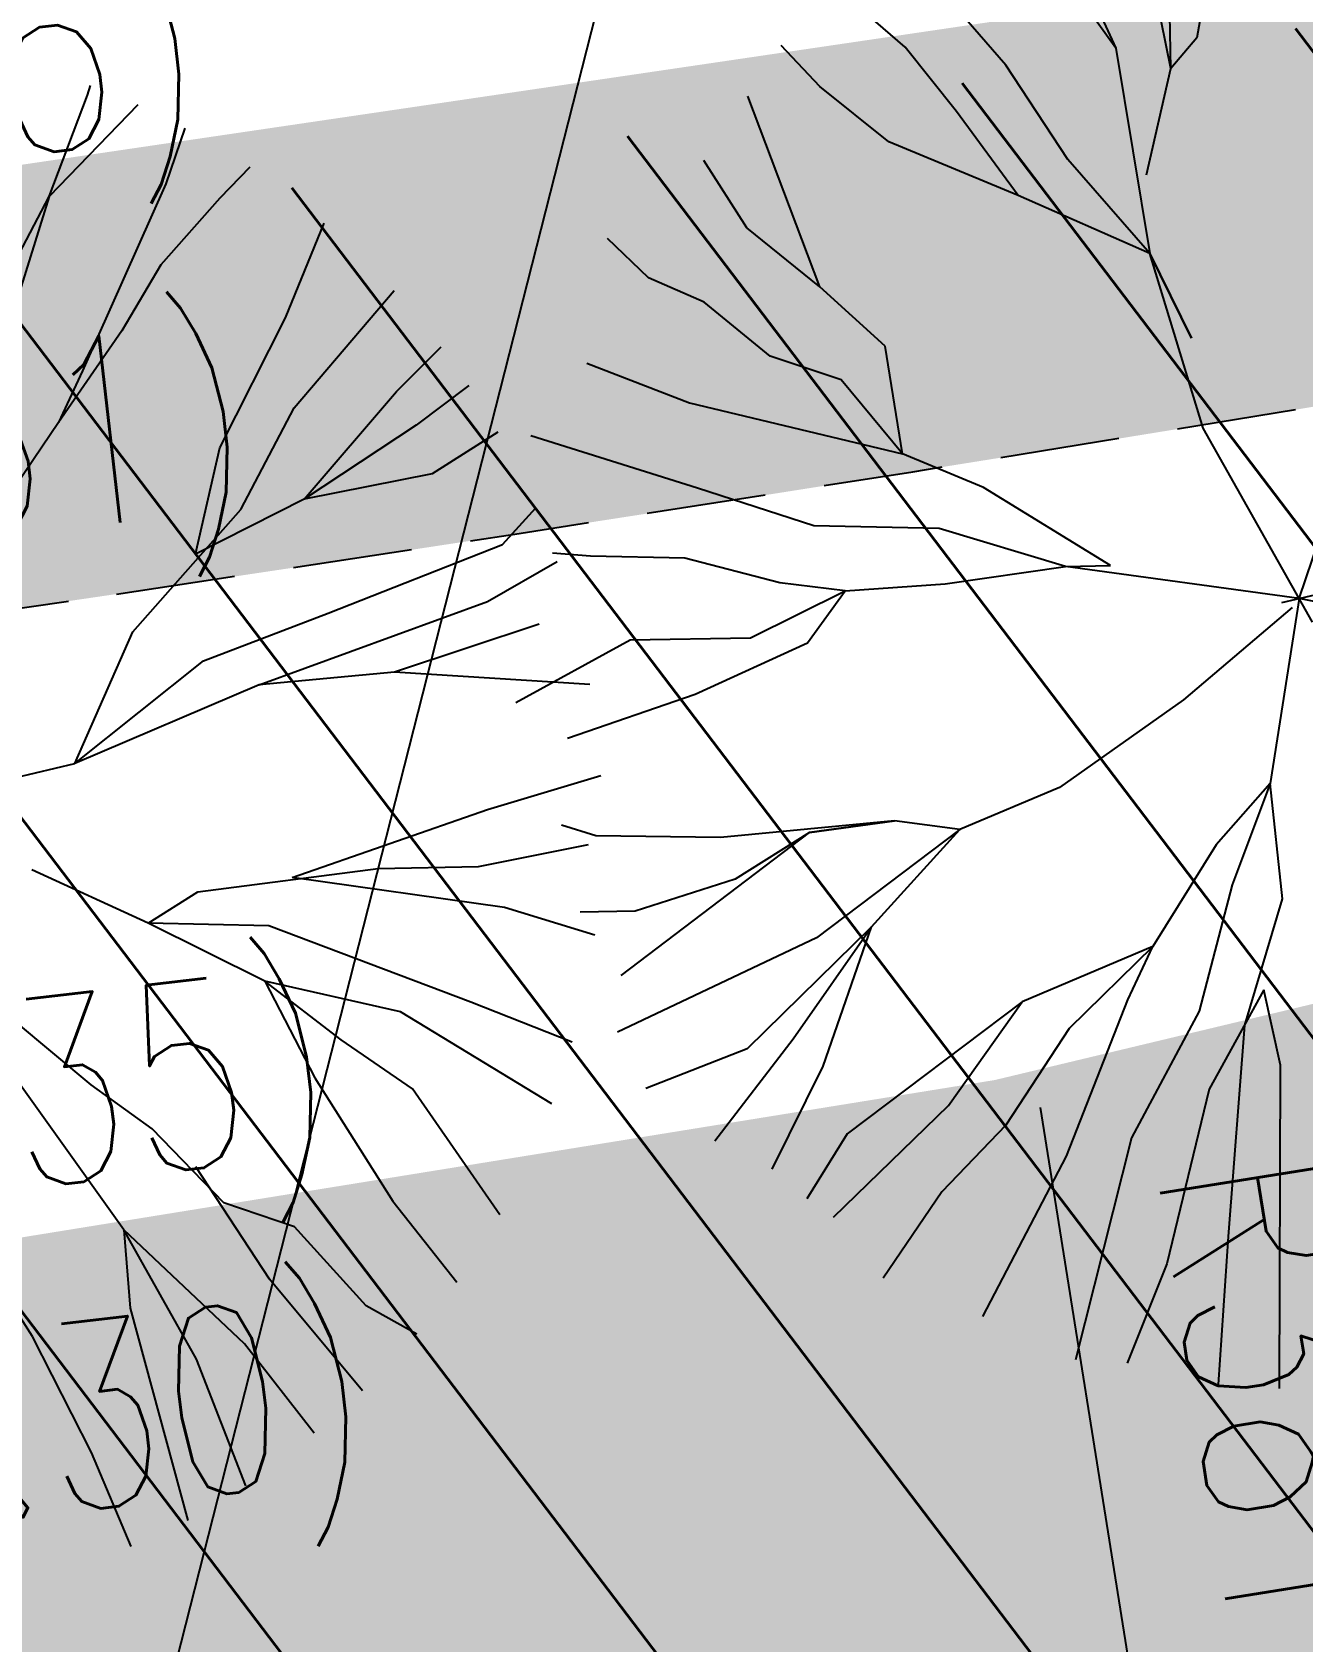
# Model space of a CAD drawing. Extents: x 352140 to 354978, y 6304672 to 6307963.
# Drawn here: x 352461.11 to 352467.87, y 6305989.37 to 6305997.93 of the extents above; entities that cross this region are included whole.
import ezdxf
from ezdxf import colors
from ezdxf.entities.mleader import LeaderData, LeaderLine
from ezdxf.math import Vec2, Vec3

# ---------------------------------------------------------------- set-up
doc = ezdxf.new("R2010")
doc.units = 0
for name, pattern in [('CENTER', [50.800000000000004, 31.75, -6.35, 6.35, -6.35]), ('CONTINUOS', [0]), ('DASHDOT', [1, 0.5, -0.25, 0, -0.25]), ('DASHED', [19.049999999999997, 12.7, -6.35])]:
    doc.linetypes.add(name, pattern=pattern)
doc.layers.get('0').update_dxf_attribs({"linetype": 'CONTINUOUS'})
for name, color, linetype in [('00-S2_ALL AREA APORTANTES', 150, 'CONTINUOUS'), ('02_Geo ext_Acotamiento', 7, 'CONTINUOUS'), ('02_Geo ext_Eje', 4, 'CONTINUOUS'), ('02_Geo ext_Geometria', 2, 'CONTINUOUS'), ('03_Pav ext_HCV', 34, 'CONTINUOUS'), ('03_Pav ext_Vereda HC', 42, 'CONTINUOUS'), ('03_Pav proy_Solera Tipo A', 1, 'CONTINUOUS'), ('03_S2_Pav ext_Borde vereda', 7, 'CONTINUOUS'), ('03_S3_Pav ext_Cota', 2, 'CONTINUOUS'), ('05_All ext_Txt', 4, 'CONTINUOUS'), ('Paisajismo', 253, 'CONTINUOUS')]:
    doc.layers.add(name, color=color, linetype=linetype)
doc.layers.add('0_ASD_LINEA OFICIAL', color=253, linetype='DASHDOT', lineweight=20)
doc.styles.add('JPG_2MM', font='simplex.shx', dxfattribs={"height": 1})
doc.styles.add('ROMANS', font='romans.shx', dxfattribs={"width": 0.75})
doc.dimstyles.new('Principal', dxfattribs={"dimscale": 0, "dimtxt": 2, "dimasz": 2, "dimexe": 1, "dimexo": 1, "dimtad": 1, "dimrnd": 0.05, "dimzin": 1, "dimtxsty": 'ROMANS', "dimcen": 2.5, "dimclrt": 2, "dimaunit": 2, "dimadec": 0, "dimazin": 0, "dimtfac": 1, "dimtmove": 0, "dimatfit": 3, "dimfxl": 1, "dimfxlon": 1, "dimarcsym": 0})
pattern_1 = [(127.2451660467093, (0, 0), (-1.263734244477452, -0.9607975902004564), [])]
pattern_2 = [(0, (0, 0), (0.15875, 0.3175), [0, -0.3175])]

# ---------------------------------------------------------------- blocks, each defined once
blk = doc.blocks.new('_Dot')
at = {"color": 0, "linetype": 'ByBlock', "lineweight": -2}
blk.add_line((-0.5, 0), (-1, 0), dxfattribs=at)
at = {"color": 0, "linetype": 'ByBlock', "const_width": 0.5}
blk.add_lwpolyline([(-0.25, 0, 1), (0.25, 0, 1)], format="xyb", close=True, dxfattribs=at)
blk = doc.blocks.new('*D957')
at = {"layer": '02_Geo ext_Geometria', "color": 0, "lineweight": -2, "transparency": 16777216}
blk.add_line((352472.8226407361, 6305993.282292649), (352473.8795361486, 6305987.321697112), dxfattribs=at)
at = {"layer": '02_Geo ext_Geometria', "color": 0, "transparency": 16777216}
blk.add_solid([(352474.0436430071, 6305987.350795511), (352473.7154292902, 6305987.292598713), (352474.0541265411, 6305986.337055963)], dxfattribs=at)
at = {"layer": '02_Geo ext_Geometria', "color": 2, "transparency": 16777216, "insert": (352474.1575895271, 6305990.952797808), "char_height": 1, "attachment_point": 5, "rotation": 280.05482237410547, "style": 'ROMANS'}
blk.add_mtext('R381,70', dxfattribs=at)
blk = doc.blocks.new('*D958')
at = {"layer": '02_Geo ext_Geometria', "color": 0, "lineweight": -2, "transparency": 16777216}
blk.add_line((352505.3915908339, 6306000.461999956), (352506.9581867296, 6305994.614649753), dxfattribs=at)
at = {"layer": '02_Geo ext_Geometria', "color": 0, "transparency": 16777216}
blk.add_solid([(352507.1191757224, 6305994.657781204), (352506.7971977368, 6305994.571518303), (352507.2169754319, 6305993.648715797)], dxfattribs=at)
at = {"layer": '02_Geo ext_Geometria', "color": 2, "transparency": 16777216, "insert": (352506.9223094785, 6305998.256204197), "char_height": 1, "attachment_point": 5, "rotation": 284.9982001666987, "style": 'ROMANS'}
blk.add_mtext('R360,95', dxfattribs=at)
blk = doc.blocks.new('*D1357')
at = {"layer": '02_Geo ext_Acotamiento', "color": 0, "lineweight": -2, "transparency": 16777216}
blk.add_line((352466.4723667451, 6305992.212508801), (352467.426658394, 6305986.23462835), dxfattribs=at)
at = {"layer": '02_Geo ext_Acotamiento', "color": 0, "transparency": 16777216}
blk.add_solid([(352467.5912411397, 6305986.260901866), (352467.2620756484, 6305986.208354834), (352467.584299492, 6305985.247131877)], dxfattribs=at)
at = {"layer": '02_Geo ext_Acotamiento', "color": 2, "transparency": 16777216, "insert": (352467.7670801856, 6305989.86041365), "char_height": 1, "attachment_point": 5, "rotation": 279.07000353794166, "style": 'ROMANS'}
blk.add_mtext('R381,70', dxfattribs=at)
blk = doc.blocks.new('*D1358')
at = {"layer": '02_Geo ext_Acotamiento', "color": 0, "lineweight": -2, "transparency": 16777216}
blk.add_line((352489.9611560942, 6305989.048844459), (352491.1275495391, 6305983.108705287), dxfattribs=at)
at = {"layer": '02_Geo ext_Acotamiento', "color": 0, "transparency": 16777216}
blk.add_solid([(352491.2910931937, 6305983.140818381), (352490.9640058842, 6305983.076592193), (352491.3202281024, 6305982.127443358)], dxfattribs=at)
at = {"layer": '02_Geo ext_Acotamiento', "color": 2, "transparency": 16777216, "insert": (352491.3387423675, 6305986.744307509), "char_height": 1, "attachment_point": 5, "rotation": 281.1091435164316, "style": 'ROMANS'}
blk.add_mtext('R144,40', dxfattribs=at)
blk = doc.blocks.new('*D1359')
at = {"layer": '02_Geo ext_Acotamiento', "color": 0, "lineweight": -2, "transparency": 16777216}
blk.add_line((352523.020066214, 6305997.833504553), (352524.8309244108, 6305992.057128556), dxfattribs=at)
at = {"layer": '02_Geo ext_Acotamiento', "color": 0, "transparency": 16777216}
blk.add_solid([(352524.9899593447, 6305992.106985026), (352524.6718894769, 6305992.007272087), (352525.1300632278, 6305991.102918953)], dxfattribs=at)
at = {"layer": '02_Geo ext_Acotamiento', "color": 2, "transparency": 16777216, "insert": (352524.6420983109, 6305995.693961057), "char_height": 1, "attachment_point": 5, "rotation": 287.40588583451387, "style": 'ROMANS'}
blk.add_mtext('R398,50', dxfattribs=at)
blk = doc.blocks.new('A$C27410629')
at = {"true_color": 0x136734, "transparency": 33554559}
h = blk.add_hatch(dxfattribs=at)
h.set_pattern_fill('ANSI31', color=116, scale=0.5)
h.set_pattern_definition([(45, (-8759.562515186517, -519.1035735587502), (-1.122532015133644, 1.122532015133644), [])])
h.paths.add_polyline_path([(137.5068959888558, 1252.464406617455, 0.1176268807227723), (109.8147584422568, 1254.193915082657, 0.06692451075002814), (94.44469839795602, 1249.334472017372, 0.3153492887079504), (64.30173641118381, 1196.270282113329, 0.02268268711599586), (65.7292635223912, 1185.310127003227), (112.3603922077091, 1218.953454515778), (153.4782689701005, 1161.962272479494), (172.1053089193083, 1139.480769404351), (187.9579650288579, 1141.807885415954), (193.565073162812, 1120.465553675225), (224.197974734232, 1050.129297271156), (250.6203797236194, 989.4787086543838), (268.1526288855184, 972.7353945672494, 7.254700715645028e-06), (291.4898137452492, 983.2987389690225), (238.1945199318034, 1105.633967029937), (205.2934048173047, 1181.112163638985), (177.0531538182076, 1197.651557407602)])
at = {"layer": '0_ASD_LINEA OFICIAL', "ltscale": 8}
blk.add_lwpolyline([(76.7953272922519, 1069.871826448478, 0.5, 0.5, 0.008260282951669902), (73.75120944769878, 1083.84613889671, 0.5, 0.5, 0.02844360343618716), (70.02322302448738, 1095.123899362329, 0.5, 0.5, -0.01256414860962356), (61.85169162339338, 1118.103795091622, 0.5, 0.5, -4.818861119802034e-05), (57.16621416757698, 1131.528602737148, 0.5, 0.5, -0.0136636635266434), (47.35306737102655, 1157.144811785064, 0.5, 0.5, -0.05826520656828901), (39.5238239384571, 1192.667044975913, 0.5, 0.5, 0), (39.52382393476162, 1192.667044975795, 0.5, 0.5, -0.003961724196727663), (39.30971049536311, 1195.102375908729, 0.5, 0.5, -0.2741006311764708), (74.41974673312143, 1266.696226243977, 0.5, 0.5, 0), (74.41974673312143, 1266.696226243977, 0.5, 0.5, -0.1176347053763299), (110.9320621097566, 1279.578054116107, 0.5, 0.5, -0.1054479127376658), (145.7934265161566, 1276.066786170079, 0.5, 0.5, -0.04227284655680764), (159.0130519136401, 1270.583866395673, 0.5, 0.5, 0), (184.10035183937, 1256.740404939204, 0.5, 0.5, 0.01893733475849715), (195.808663727601, 1250.818771916636, 0.5, 0.5, -0.01147472138864261), (213.8720052116551, 1241.444718308924, 0.5, 0.5, 0.04962077657042385), (224.067825478156, 1237.140783889462, 0.5, 0.5, 0), (224.0678254780942, 1237.140783889882, 0.5, 0.5, 0), (224.0678254781378, 1237.140783889459, 0.5, 0.5, 0.08893158875618948), (244.7299903754392, 1234.105212128939, 0.5, 0.5, 0.01937286437110759), (253.1142150382038, 1234.676184867732, 0.5, 0.5, 0.02338769991160948), (286.0191263138258, 1240.57846385429, 0.5, 0.5, 0.02981475030709136), (329.8275544899516, 1253.395882122717, 0.5, 0.5, 0.005373472105566591)], format="xyseb", dxfattribs=at)
at = {"layer": '0_ASD_LINEA OFICIAL', "ltscale": 8, "const_width": 0.5}
blk.add_lwpolyline([(250.6203797236194, 989.4787086543838), (268.1526288854875, 972.7353945673531, 7.254700715664111e-06), (291.4898137452146, 983.2987389692971), (291.4898137452146, 983.2987389692971), (238.1945199318034, 1105.633967029937), (205.2934048173047, 1181.112163638985), (177.0531538182076, 1197.651557407602), (137.6146324061954, 1252.315079214)], format="xyb", dxfattribs=at)
blk = doc.blocks.new('*D1441')
at = {"layer": '02_Geo ext_Acotamiento', "color": 0, "lineweight": -2, "transparency": 16777216}
blk.add_line((352467.7569811658, 6305999.82842949), (352469.1279135381, 6305993.932136454), dxfattribs=at)
at = {"layer": '02_Geo ext_Acotamiento', "color": 0, "transparency": 16777216}
blk.add_solid([(352469.2902500229, 6305993.969880904), (352468.9655770536, 6305993.894392002), (352469.3543802423, 6305992.958117547)], dxfattribs=at)
at = {"layer": '02_Geo ext_Acotamiento', "color": 2, "transparency": 16777216, "insert": (352469.2133680675, 6305997.572864885), "char_height": 1, "attachment_point": 5, "rotation": 283.0891406463476, "style": 'ROMANS'}
blk.add_mtext('R103,00', dxfattribs=at)
blk = doc.blocks.new('1.0 - LO RECABARREN LOTEO PARQUE - VEGETACION PROPUESTA ETAPA MUNICIPAL')
at = {"layer": 'Paisajismo', "color": 251}
for p, q in [((352467.5240338769, 6305999.112471243), (352467.3062153395, 6305997.90441912)), ((352466.8757417961, 6305997.849214844), (352466.2448070095, 6305998.729647739)), ((352466.2899325016, 6305997.757981329), (352465.6073870998, 6305998.546810868)), ((352467.168519964, 6305997.740815418), (352466.9909669771, 6305998.622983144)), ((352466.680795914, 6305998.273114647), (352466.8757417961, 6305997.849214844)), ((352467.168519964, 6305997.740815418), (352467.159403524, 6305998.223653924)), ((352465.7539835797, 6305997.854757258), (352465.482477245, 6305998.09014657)), ((352465.2999039798, 6305997.645158081), (352465.094676609, 6305997.862662708)), ((352466.0275051891, 6305997.51251393), (352465.7539835797, 6305997.854757258)), ((352467.3062153395, 6305997.90441912), (352467.168519964, 6305997.740815418)), ((352466.8757417961, 6305997.849214844), (352467.056601892, 6305996.756952925)), ((352466.6198738088, 6305997.256460547), (352466.2899325016, 6305997.757981329)), ((352467.0384216199, 6305997.17484621), (352467.168519964, 6305997.740815418)), ((352461.2000888101, 6305997.059702584), (352461.4035721578, 6305997.598023315)), ((352461.4035721578, 6305997.598023315), (352461.419880043, 6305997.650246032)), ((352465.6674899076, 6305997.350216222), (352465.2999039798, 6305997.645158081)), ((352461.6718757015, 6305997.546571794), (352461.2000888101, 6305997.059702584)), ((352465.2999311947, 6305996.578509069), (352464.9173684522, 6305997.593612239)), ((352466.3564400023, 6305997.06441864), (352466.0275051891, 6305997.51251393)), ((352461.921901254, 6305997.422842788), (352461.8205867849, 6305997.126745102)), ((352466.3564400023, 6305997.06441864), (352465.6674899076, 6305997.350216222)), ((352467.056601892, 6305996.756952925), (352466.6198738088, 6305997.256460547)), ((352462.2678782062, 6305997.215982039), (352462.1082758166, 6305997.050127748)), ((352464.9118608576, 6305996.8931892), (352464.683869573, 6305997.251142872)), ((352461.8205867849, 6305997.126745102), (352461.3767870622, 6305996.132218425)), ((352461.2000888101, 6305997.059702584), (352460.8727043289, 6305996.011292106)), ((352460.9165142486, 6305996.519872732), (352461.2000888101, 6305997.059702584)), ((352462.1082758166, 6305997.050127748), (352461.794474991, 6305996.696792154)), ((352467.056601892, 6305996.756952925), (352466.3564400023, 6305997.06441864)), ((352462.4575134249, 6305996.414254148), (352462.66383198, 6305996.917569494)), ((352464.3884605092, 6305996.62640305), (352464.1708519546, 6305996.836084681)), ((352465.2999311947, 6305996.578509069), (352464.9118608576, 6305996.8931892)), ((352467.2787499865, 6305996.306841401), (352467.056601892, 6305996.756952925)), ((352467.056601892, 6305996.756952925), (352467.2787499865, 6305996.306841401)), ((352467.3412224238, 6305995.826989732), (352467.056601892, 6305996.756952925)), ((352461.794474991, 6305996.696792154), (352461.5874586531, 6305996.345472749)), ((352464.6846448486, 6305996.498374822), (352464.3884605092, 6305996.62640305)), ((352465.6477924021, 6305996.263069752), (352465.2999311947, 6305996.578509069)), ((352462.5032115396, 6305995.935182451), (352463.0351376683, 6305996.560283599)), ((352465.037246601, 6305996.211072172), (352464.6846448486, 6305996.498374822)), ((352462.1085402467, 6305995.723399594), (352462.4575134249, 6305996.414254148)), ((352461.5874586531, 6305996.345472749), (352461.2494819534, 6305995.858063305)), ((352463.0481525505, 6305996.022897017), (352463.2863243435, 6305996.260088643)), ((352465.7414458981, 6305995.689889329), (352465.6477924021, 6305996.263069752)), ((352464.0606448105, 6305996.172726799), (352464.6076553972, 6305995.961674843)), ((352465.413522093, 6305996.084556138), (352465.037246601, 6305996.211072172)), ((352461.3767870622, 6305996.132218425), (352461.2494819534, 6305995.858063305)), ((352465.7414458981, 6305995.689889329), (352465.413522093, 6305996.084556138)), ((352467.8510081759, 6305994.921027759), (352468.2443655324, 6305996.084557514)), ((352462.5561660645, 6305995.450095025), (352463.0481525505, 6305996.022897017)), ((352463.4331871068, 6305996.05442441), (352463.1520955314, 6305995.843730634)), ((352462.2196370374, 6305995.395349525), (352462.5032115396, 6305995.935182451)), ((352464.6076553972, 6305995.961674843), (352465.7414458981, 6305995.689889329)), ((352461.2494819534, 6305995.858063305), (352460.9376986874, 6305995.397870664)), ((352463.1520955314, 6305995.843730634), (352462.5561660645, 6305995.450095025)), ((352463.587555595, 6305995.805570318), (352463.2374533535, 6305995.58371166)), ((352467.9215205911, 6305994.795717143), (352467.3412224238, 6305995.826989732)), ((352461.9784418921, 6305995.157430898), (352462.1085402467, 6305995.723399594)), ((352464.6499139494, 6305995.508937485), (352463.7633785482, 6305995.78616205)), ((352465.7414458981, 6305995.689889329), (352465.7414458981, 6305995.689889329)), ((352466.1721212436, 6305995.51095592), (352465.7414458981, 6305995.689889329)), ((352463.2374533535, 6305995.58371166), (352462.5561660645, 6305995.450095025)), ((352465.2679693561, 6305995.306816663), (352464.6499139494, 6305995.508937485)), ((352466.847605186, 6305995.096126046), (352466.1721212436, 6305995.51095592)), ((352461.6444176765, 6305994.743118009), (352462.2196370374, 6305995.395349525)), ((352462.5561660645, 6305995.450095025), (352461.9784418921, 6305995.157430898)), ((352463.6118928079, 6305995.207846322), (352463.7902047979, 6305995.40345774)), ((352465.9358873611, 6305995.292705325), (352465.2679693561, 6305995.306816663)), ((352466.6073361846, 6305995.091589545), (352465.9358873611, 6305995.292705325)), ((352462.6840716355, 6305994.842920532), (352463.6118928079, 6305995.207846322)), ((352467.7593229536, 6305994.899549841), (352469.2482776398, 6305995.248348106)), ((352463.5318367184, 6305994.905003759), (352463.903143061, 6305995.117976134)), ((352464.0800172471, 6305995.146694655), (352463.8785883928, 6305995.163016528)), ((352464.5830198133, 6305995.136066259), (352464.0800172471, 6305995.146694655)), ((352465.0883011184, 6305995.004728102), (352464.5830198133, 6305995.136066259)), ((352465.9681312458, 6305994.999350946), (352466.6073361846, 6305995.091589545)), ((352466.6073361846, 6305995.091589545), (352466.847605186, 6305995.096126046)), ((352467.8510081759, 6305994.921027759), (352466.6073361846, 6305995.091589545)), ((352464.9320102161, 6305994.712550171), (352465.4347065318, 6305994.962554071)), ((352465.4347065318, 6305994.962554071), (352465.0883011184, 6305995.004728102)), ((352465.2351129408, 6305994.685492787), (352465.4347065318, 6305994.962554071)), ((352465.4347065318, 6305994.962554071), (352465.9681312458, 6305994.999350946)), ((352462.3173818696, 6305994.461861022), (352463.5318367184, 6305994.905003759)), ((352467.8132206728, 6305994.873845233), (352467.2349750308, 6305994.381896213)), ((352467.8510081759, 6305994.921027759), (352467.6973921268, 6305993.936321191)), ((352468.5627430302, 6305994.781101769), (352467.8510081759, 6305994.921027759)), ((352462.0211975285, 6305994.589889251), (352462.6840716355, 6305994.842920532)), ((352463.80683869, 6305994.78394652), (352463.0371800935, 6305994.528899049)), ((352461.3371739485, 6305994.042495474), (352461.6444176765, 6305994.743118009)), ((352463.6833245888, 6305994.368285333), (352464.2912921368, 6305994.70045282)), ((352464.2912921368, 6305994.70045282), (352464.9320102161, 6305994.712550171)), ((352464.6369039885, 6305994.412566924), (352465.2351129408, 6305994.685492787)), ((352461.3371739485, 6305994.042495474), (352462.0211975285, 6305994.589889251)), ((352463.0371800935, 6305994.528899049), (352462.3173818696, 6305994.461861022)), ((352463.0371800935, 6305994.528899049), (352462.3173818696, 6305994.461861022)), ((352464.0770604158, 6305994.462872578), (352463.0371800935, 6305994.528899049)), ((352462.3173818696, 6305994.461861022), (352461.3371739485, 6305994.042495474)), ((352463.9575159377, 6305994.17835994), (352464.6369039885, 6305994.412566924)), ((352467.2349750308, 6305994.381896213), (352466.5761360446, 6305993.915150838)), ((352459.8482192623, 6305993.693697209), (352461.3371739485, 6305994.042495474)), ((352463.5326236238, 6305993.798119017), (352464.1358023731, 6305993.978901477)), ((352466.5761360446, 6305993.915150838), (352466.0462398031, 6305993.691355626)), ((352467.6973921268, 6305993.936321191), (352467.4097824463, 6305993.610205433)), ((352467.6973921268, 6305993.936321191), (352467.4939064924, 6305993.398003493)), ((352467.6973921268, 6305993.936321191), (352467.6973921268, 6305993.936321191)), ((352467.7623864261, 6305993.322902825), (352467.6973921268, 6305993.936321191)), ((352462.4936265495, 6305993.436368981), (352463.5326236238, 6305993.798119017)), ((352464.1081262889, 6305993.657941358), (352463.9260426562, 6305993.7148801)), ((352464.7719679774, 6305993.650350267), (352464.1081262889, 6305993.657941358)), ((352464.2428104326, 6305992.915842565), (352465.2453438733, 6305993.676233969)), ((352465.6981775315, 6305993.738231458), (352464.7719679774, 6305993.650350267)), ((352465.2453438733, 6305993.676233969), (352464.8494342763, 6305993.428246301)), ((352465.2453438733, 6305993.676233969), (352465.6981775315, 6305993.738231458)), ((352465.6981775315, 6305993.738231458), (352465.2453438733, 6305993.676233969)), ((352466.0462398031, 6305993.691355626), (352465.2826316577, 6305993.115736973)), ((352465.5752852379, 6305993.174710113), (352466.0462398031, 6305993.691355626)), ((352466.0462398031, 6305993.691355626), (352465.6981775315, 6305993.738231458)), ((352463.4839959762, 6305993.49510619), (352464.0693009091, 6305993.613052431)), ((352467.4097824463, 6305993.610205433), (352467.0728145274, 6305993.069367466)), ((352462.9500646156, 6305993.485025072), (352463.4839959762, 6305993.49510619)), ((352461.7270657144, 6305993.194695869), (352461.1074971098, 6305993.476961014)), ((352461.9910061691, 6305993.360022021), (352462.9500646156, 6305993.485025072)), ((352463.6229195295, 6305993.276561642), (352462.4936265495, 6305993.436368981)), ((352464.8494342763, 6305993.428246301), (352464.3185292559, 6305993.257879612)), ((352461.7270657144, 6305993.194695869), (352461.9910061691, 6305993.360022021)), ((352467.4939064924, 6305993.398003493), (352467.3196406283, 6305992.726617027)), ((352467.5614227703, 6305992.65101228), (352467.7623864261, 6305993.322902825)), ((352464.1032046765, 6305993.130331393), (352463.6229195295, 6305993.276561642)), ((352464.3185292559, 6305993.257879612), (352464.0248691225, 6305993.252335037)), ((352462.3471409081, 6305992.885718043), (352461.7270657144, 6305993.194695869)), ((352462.3682882127, 6305993.180077421), (352461.7270657144, 6305993.194695869)), ((352463.4442211773, 6305992.772811471), (352462.3682882127, 6305993.180077421)), ((352465.5752852379, 6305993.174710113), (352464.91386894, 6305992.526003825)), ((352465.1592371761, 6305992.578931469), (352465.5752852379, 6305993.174710113)), ((352465.317866219, 6305992.433004432), (352465.5752852379, 6305993.174710113)), ((352465.2826316577, 6305993.115736973), (352464.2238501828, 6305992.614718066)), ((352467.0728145274, 6305993.069367466), (352466.377348094, 6305992.775015176)), ((352467.0728145274, 6305993.069367466), (352466.6270445577, 6305992.633370354)), ((352466.9402852466, 6305992.785643952), (352467.0728145274, 6305993.069367466)), ((352463.0702383665, 6305992.722739742), (352462.3471409081, 6305992.885718043)), ((352462.3471409081, 6305992.885718043), (352462.6142833846, 6305992.371998081)), ((352462.7536404962, 6305992.572704635), (352462.3471409081, 6305992.885718043)), ((352467.6633018276, 6305992.839546274), (352467.3716042722, 6305992.310777023)), ((352467.7513182408, 6305992.43869916), (352467.6633018276, 6305992.839546274)), ((352463.8738105764, 6305992.23210617), (352463.0702383665, 6305992.722739742)), ((352463.9827360525, 6305992.561648536), (352463.4442211773, 6305992.772811471)), ((352466.377348094, 6305992.775015176), (352465.4453328128, 6305992.073152761)), ((352465.985506062, 6305992.224230068), (352466.377348094, 6305992.775015176)), ((352466.6140755906, 6305991.954341371), (352466.9402852466, 6305992.785643952)), ((352467.3196406283, 6305992.726617027), (352466.9584991219, 6305992.051702176)), ((352461.4228483266, 6305992.333787765), (352461.0158421495, 6305992.673513856)), ((352466.6270445577, 6305992.633370354), (352466.2895722771, 6305992.11924511)), ((352467.4758204903, 6305991.526993981), (352467.5614227703, 6305992.65101228)), ((352463.1324356819, 6305992.312618787), (352462.7536404962, 6305992.572704635)), ((352464.7421803301, 6305992.036581348), (352465.1592371761, 6305992.578931469)), ((352464.91386894, 6305992.526003825), (352464.3748352421, 6305992.314571897)), ((352461.5976557421, 6305991.562096986), (352460.9941904833, 6305992.405867201)), ((352465.0466534556, 6305991.884496402), (352465.317866219, 6305992.433004432)), ((352467.7460168527, 6305990.718161178), (352467.7513182408, 6305992.43869916)), ((352461.7477457915, 6305992.099406526), (352461.4228483266, 6305992.333787765)), ((352462.6142833846, 6305992.371998081), (352463.0289161434, 6305991.715686663)), ((352463.5975333234, 6305991.642287781), (352463.1324356819, 6305992.312618787)), ((352467.3716042722, 6305992.310777023), (352467.1478189367, 6305991.380781071)), ((352465.3732701631, 6305991.629032618), (352465.985506062, 6305992.224230068)), ((352466.2895722771, 6305992.11924511), (352465.9490736581, 6305991.765405437)), ((352462.1290651259, 6305991.705750951), (352461.7477457915, 6305992.099406526)), ((352465.4453328128, 6305992.073152761), (352465.2306363457, 6305991.726966283)), ((352466.9584991219, 6305992.051702176), (352466.6603344128, 6305990.870222931)), ((352466.1676169009, 6305991.100642826), (352466.6140755906, 6305991.954341371)), ((352462.3730517038, 6305991.30079439), (352461.9796630726, 6305991.897130266)), ((352462.5053383888, 6305991.579234875), (352462.1290651259, 6305991.705750951)), ((352463.0289161434, 6305991.715686663), (352463.3698332052, 6305991.283982078)), ((352465.9490736581, 6305991.765405437), (352465.6372903903, 6305991.305212797)), ((352462.238774991, 6305990.956126312), (352461.5976557421, 6305991.562096986)), ((352461.5976557421, 6305991.562096986), (352461.6318294334, 6305991.145921604)), ((352461.9845211679, 6305990.874582951), (352461.5976557421, 6305991.562096986)), ((352462.8871599131, 6305991.158863458), (352462.5053383888, 6305991.579234875)), ((352467.421298254, 6305990.738868022), (352467.4758204903, 6305991.526993981)), ((352467.1478189367, 6305991.380781071), (352466.9365411426, 6305990.853529706)), ((352462.8669646656, 6305990.706355993), (352462.3730517038, 6305991.30079439)), ((352461.1117611311, 6305990.995223383), (352460.9629903433, 6305991.229428494)), ((352461.6318294334, 6305991.145921604), (352461.936998057, 6305990.015617324)), ((352463.1559652899, 6305991.007396782), (352462.8871599131, 6305991.158863458)), ((352461.4251098654, 6305990.377250729), (352461.1117611311, 6305990.995223383)), ((352462.6097795728, 6305990.48012059), (352462.238774991, 6305990.956126312)), ((352462.2462255533, 6305990.200065768), (352461.9845211679, 6305990.874582951)), ((352461.6356551666, 6305989.878089838), (352461.4251098654, 6305990.377250729))]:
    blk.add_line(p, q, dxfattribs=at)

msp = doc.modelspace()

# ---------------------------------------------------------------- hatches: boundary and pattern name
at = {"layer": '00-S2_ALL AREA APORTANTES', "linetype": 'DASHED', "lineweight": 40, "ltscale": 0.25}
h = msp.add_hatch(dxfattribs=at)
h.set_pattern_fill('ANSI31', color=150, scale=0.5, angle=82.24516604670926)
h.set_pattern_definition(pattern_1)
edge = h.paths.add_edge_path()
edge.add_line((352502.973604193, 6305992.539439728), (352504.6702179839, 6305992.999751406))
edge.add_line((352504.6702179839, 6305992.999751406), (352501.5174481693, 6306005.120125976))
edge.add_line((352501.5174481693, 6306005.120125976), (352499.8732782985, 6306004.700784087))
edge.add_arc((352405.9232446189, 6306371.355446094), 378.4999999993725, 278.40759363150187, 284.37201272669193, ccw=False)
edge.add_arc((352445.6213704825, 6306102.766588473), 106.9932493738727, 277.3612538660308, 278.40759363839936, ccw=False)
edge.add_line((352459.3298754148, 6305996.655173893), (352460.9314402923, 6305984.258198605))
edge.add_arc((352445.6213531127, 6306102.766563287), 119.4932268752874, 277.3612650975339, 278.4075932877606)
edge.add_arc((352407.4100762522, 6306362.190923827), 381.7165956999437, 278.3879467825524, 281.7283103315112)
edge.add_arc((352413.8134982, 6306342.279044189), 360.9256369797254, 281.3755371348365, 284.3019380296664)
h = msp.add_hatch(dxfattribs=at)
h.set_pattern_fill('ANSI31', color=82, scale=0.5, angle=82.24516604670926)
h.set_pattern_definition(pattern_1)
edge = h.paths.add_edge_path()
edge.add_arc((352413.8134982, 6306342.279044189), 360.9256369797264, 281.37553713483646, 284.3019380296664, ccw=False)
edge.add_arc((352407.4100762531, 6306362.190923826), 381.7165956988526, 278.3879467823999, 281.72831033141125, ccw=False)
edge.add_arc((352445.6213531102, 6306102.766563288), 119.4932268765314, 277.3612650986669, 278.40759328874447, ccw=False)
edge.add_line((352460.9314402923, 6305984.258198605), (352462.5330051501, 6305971.861223469))
edge.add_arc((352445.6213557394, 6306102.766504142), 131.9931679817254, 277.3612674818978, 278.4075959154779)
edge.add_arc((352407.4227247122, 6306362.119686132), 394.1442742105093, 278.3882614798632, 281.7230285932214)
edge.add_arc((352413.8134982497, 6306342.279043974), 373.4256367593062, 281.3814494473771, 284.3019380304471)
edge.add_line((352506.0615015624, 6305980.426847527), (352507.8228342526, 6305980.87996712))
edge.add_line((352507.8228342526, 6305980.87996712), (352504.6702179839, 6305992.999751406))
edge.add_line((352504.6702179839, 6305992.999751406), (352502.973604193, 6305992.539439728))
at = {"layer": '03_Pav ext_HCV'}
h = msp.add_hatch(dxfattribs=at)
h.set_pattern_fill('SWAMP', color=256, scale=0.025, angle=-5.87842838446813e-10, style=0)
h.set_pattern_definition([(359.9999999994121, (0, 0), (0.3175000000056422, 0.5499261309017425), [0.079375, -0.555625]), (90, (0.0396875, -4.071855352894005e-13), (-0.3174999999943578, 0.5499261309082575), [0.0396875, -1.06016476181]), (90, (0.049609375, -5.089819191117507e-13), (-0.3174999999943578, 0.5499261309082575), [0.03175, -1.06810226181]), (90, (0.029765625, -3.053891514670504e-13), (-0.3174999999943578, 0.5499261309082575), [0.03175, -1.06810226181]), (59.99999999941215, (0.05953125000000001, -6.107783029341008e-13), (-0.3174999995629745, 0.5499261311573168), [0.0254, -0.6096]), (119.9999999994121, (0.01984375, -2.035927676447003e-13), (-0.6349999995686166, 2.555744082988348e-10), [0.0254, -0.6095999999999999])])
h.paths.add_polyline_path([(352360.868372727, 6306028.31840835, 0.2867501767208371), (352276.1412867496, 6306023.175510557, 0.01869958964940587), (352271.7705830562, 6306019.63894139, 0.1387730875209856), (352249.4208122046, 6305985.325619695, 0.08211699766830355), (352247.1096555825, 6305968.544474194), (352254.11489188, 6305968.473110226, -0.0849190631894005), (352256.1782145034, 6305983.480684427, -0.1378571209184878), (352276.3741181307, 6306014.365663016, -0.08216666129112944), (352277.762515263, 6306015.224032857), (352283.6096528716, 6306017.625902134, -0.7562922686620178), (352284.3226251645, 6306016.717655372), (352280.5182882363, 6306011.50930614, -0.05613840177760803), (352279.7611070714, 6306010.685063163, 0.1378525137337985), (352260.9870741788, 6305982.104565816), (352259.4697379309, 6305977.322016968, 0.03125424276533748), (352257.2518488735, 6305968.441153317), (352264.3677510897, 6305968.368661969, -0.02665530429574394), (352266.1419831768, 6305975.205145839), (352267.6593194248, 6305979.987694686, -0.1347586241790884), (352283.8411908795, 6306004.95120816, 0.05309188545623043), (352286.6875024904, 6306008.087643748), (352291.8375113436, 6306015.138292825, -0.1315344263085925), (352295.8643306832, 6306018.383788061, -0.2245901210606135), (352352.3677380227, 6306016.96834866, -0.1771469914567127), (352353.7775416014, 6306015.464844507), (352355.0256382796, 6306012.534005799, 0.1587547824207233), (352356.2473872155, 6306011.133888852), (352356.61527247, 6306010.904603812, 0.03127920765357715), (352404.2635354987, 6305985.296902456, 0.1549179150466921), (352406.0652175725, 6305985.073782303), (352409.3647523095, 6305985.688455695, -0.1516099281221849), (352411.13108648, 6305985.481296828, 0.09607903957190114), (352450.5630709757, 6305976.410355219, 0.02015954793188863), (352451.6638567296, 6305976.417867715, 0.03045081609371835), (352465.8170346431, 6305977.967684446, -0.006248532946582673), (352484.699637598, 6305980.9866748, 0.02063806963239873), (352496.4057222297, 6305983.221488672, 0.002065357639369774), (352497.5663418849, 6305983.498192595), (352495.9099347821, 6305990.600186132), (352492.9982529592, 6305990.597078585, -0.7874431456719597), (352492.7225948891, 6305991.73057545), (352495.3422021209, 6305993.034390673), (352493.6820656086, 6306000.152374386, 0.03088089592298866), (352481.5194309896, 6305996.589871377, -0.06443924997046216), (352455.7354173818, 6305990.740502411), (352459.2428169689, 6305990.830949344), (352455.7354173818, 6305990.740502411, -0.01148082269427051), (352451.0179998683, 6305990.402995264, -0.02776823934322075), (352440.8206754049, 6305991.327020614), (352444.24992591, 6305990.587070875), (352440.8206754049, 6305991.327020614, -0.07020690110198488), (352416.0878331155, 6305998.601983743), (352416.6023085983, 6305998.041795899), (352413.0038271977, 6305999.99411206, -0.03572216795586271)])
at = {"layer": '03_Pav ext_Vereda HC'}
h = msp.add_hatch(dxfattribs=at)
h.set_pattern_fill('DOTS', color=256, scale=0.2, style=0)
h.set_pattern_definition(pattern_2)
h.paths.add_polyline_path([(352461.265296371, 6305996.923199476, -0.006361697274306652), (352458.5671843474, 6305996.559426215), (352458.8039589947, 6305994.573484398, 0.006373756063405232), (352461.5577246899, 6305994.944693554, 0.02254195958938864), (352495.2202422092, 6306001.482094497), (352495.3501705392, 6306000.925015167), (352499.2401742685, 6306001.85691995), (352499.1038702787, 6306002.441335492, 0.01837896598131039), (352525.9458107713, 6306010.280892), (352525.2850116004, 6306012.168839185, -0.04355006323617334)])
h.paths.add_polyline_path([(352444.877366273, 6305995.775925941), (352444.6389070644, 6305993.777767145, 0.01650058402313723), (352451.8286896291, 6305993.950240446), (352451.5914561742, 6305995.9400305, -0.01569666753639558)])
h.paths.add_polyline_path([(352418.7261703826, 6306002.697098588), (352417.8951709915, 6306000.876147664, 0.0775292981522187), (352437.6729332349, 6305994.479099461), (352437.9101192286, 6305996.466589406, -0.0775304526635592)])
h.paths.add_polyline_path([(352399.5545656244, 6306012.637413958, -0.01784411821687169), (352388.0635043115, 6306018.452636186), (352362.9762043863, 6306032.296097642, 0.175923676694206), (352305.5852803702, 6306039.762695248), (352306.1410247717, 6306037.827802296, -0.1750939250216685), (352362.0333407134, 6306030.532090019), (352387.0972738728, 6306016.701522614, 0.01781344841789345), (352398.6953473628, 6306010.831246005, -0.008288106280014222), (352411.7127329188, 6306004.189408959), (352412.5445683602, 6306006.012191901, 0.00823263315638628)])
h = msp.add_hatch(dxfattribs=at)
h.set_pattern_fill('DOTS', color=256, scale=0.2, style=0)
h.set_pattern_definition(pattern_2)
h.paths.add_polyline_path([(352533.7781987465, 6305988.647630177, 0.001234498587345054), (352535.675126165, 6305989.286498093), (352535.0273047538, 6305991.17866681, -0.001236873237655371), (352533.135689451, 6305990.541615871, -0.02053009870907239), (352503.8853697219, 6305981.940228953), (352503.2840382411, 6305984.518491437), (352499.4039184833, 6305983.544208242), (352499.9993888386, 6305980.991075858, -0.008887102906639828), (352487.1047705442, 6305978.156272031, -0.01455549524336389), (352464.6282001356, 6305974.170378275, -0.008990183444713605), (352459.9926205119, 6305973.570179023), (352460.1984365283, 6305971.58073849, 0.009019331760126793), (352464.9206284034, 6305972.191872346, 0.01455169346436648), (352487.5052945014, 6305976.196778146, 0.03211359260083807)])
h.paths.add_polyline_path([(352453.0159213872, 6305972.983824089, -0.006800505392013569), (352449.4833227422, 6305972.830716716, -0.009066641678675507), (352444.7696182578, 6305972.776126778), (352444.5771080579, 6305970.777466943, 0.01638310348206576), (352453.2219476647, 6305970.992351152)])
h.paths.add_polyline_path([(352389.6460369565, 6305991.879874823, -0.01753322086345317), (352376.9513572304, 6305998.31509122), (352352.1532079588, 6306011.99899601, 0.04440363374849853), (352342.0535807689, 6306016.089608755, 0.1133237876608219), (352314.4714570942, 6306018.047333277), (352314.9360717349, 6306016.097052595, -0.1572406347358349), (352351.2139975071, 6306010.232972499), (352375.9850852466, 6305996.564000573, 0.01750636999426037), (352388.7848668274, 6305990.074641938, -0.0115901603268221), (352405.9871731158, 6305981.141781882, 0.08676206377402094), (352437.5751283566, 6305971.093253941), (352437.7670282808, 6305973.085577833, -0.0864982168626583), (352406.9311932966, 6305982.905094895, 0.01159024218480682)])
h.paths.add_polyline_path([(352298.9308368328, 6306011.291528256, -0.04076991370934013), (352308.0869286793, 6306014.635858133), (352307.6251471448, 6306016.57596012, 0.04303443395370096), (352297.5531387314, 6306012.854879401, 0.2722251189562815), (352266.1428912832, 6305966.550484804), (352264.4334961653, 6305966.567898809, 0.01531595787327513), (352263.8567137016, 6305962.573567073), (352266.0299973136, 6305962.551427328, 0.02154698335859366), (352266.2729303729, 6305957.80291892, 0.06328346041658212), (352273.0108519612, 6305926.495241333, 0.007703608626722357), (352278.1261176605, 6305912.650623268), (352279.9891282905, 6305913.378097652, -0.007677046379327455), (352274.9122720578, 6305927.117035691, -0.06339052285138146), (352268.2648698924, 6305957.982510693, -0.3183358391945924)])

# ---------------------------------------------------------------- linework, layer by layer
at = {"layer": '02_Geo ext_Eje', "linetype": 'CENTER', "ltscale": 0.1, "const_width": 0.3, "flags": 128}
msp.add_lwpolyline([(352312.1869419859, 6305350.253457952), (352300.2703427261, 6305525.49263268), (352298.8102463124, 6305526.328832162), (352298.1240866417, 6305536.419131564), (352297.4655975985, 6305554.947358046), (352300.3730987812, 6305560.093160775, -0.003728265322063399), (352298.8869483477, 6305583.425011669), (352295.9389332888, 6305635.971749912), (352293.844468649, 6305666.194448568, -0.01840193141813321), (352293.3438672001, 6305681.639249023, 0.01517157700452478), (352293.1864957727, 6305687.704442002), (352288.4883733931, 6305771.091482916, 0.009386625321645614), (352287.0843622422, 6305789.506318077, 0.02414918653338492), (352280.7601415884, 6305831.584019321), (352280.7601415906, 6305831.584019321, 0.008260282951669902), (352277.7160237461, 6305845.558331769, 0.02844360343618716), (352273.9880373229, 6305856.836092235, -0.01256414860962356), (352265.8165059218, 6305879.815987964, -4.818861119802034e-05), (352261.1310284659, 6305893.24079561, -0.0136636635266434), (352251.3178816694, 6305918.857004657, -0.05826520656828901), (352243.4886382368, 6305954.379237848), (352243.4886382332, 6305954.379237848, -0.003961724196727663), (352243.2745247937, 6305956.814568781, -0.2741006311764708), (352278.3845610315, 6306028.408419116), (352278.3845610315, 6306028.408419116, -0.1176347053763299), (352314.8968764081, 6306041.290246989, -0.1054479127376658), (352349.7582408146, 6306037.778979043, -0.04227284655680764), (352362.977866212, 6306032.296059269), (352388.0651661378, 6306018.452597812, 0.01893733475849715), (352399.773478026, 6306012.530964789, -0.01147472138864261), (352417.83681951, 6306003.156911181, 0.04962077657042385), (352428.0326397765, 6305998.852976762), (352428.0326397765, 6305998.852976763), (352428.0326397765, 6305998.852976762, 0.08893158875618948), (352448.6948046738, 6305995.817405001, 0.01937286437110759), (352457.0790293366, 6305996.38837774, 0.02338769991160948), (352489.9839406122, 6306002.290656727, 0.02981475030709136), (352533.7923687883, 6306015.108074996, 0.005373472105566591), (352539.5197752549, 6306017.216090346, -0.02038905157982782), (352573.143745884, 6306028.108107445, -0.01033811889572692), (352585.980900702, 6306031.484444926, -0.01173618040004156), (352605.8476096128, 6306035.893831218), (352704.8572295532, 6306049.87296456)], format="xyb", dxfattribs=at)
at = {"layer": '03_Pav proy_Solera Tipo A', "linetype": 'CONTINUOS', "ltscale": 0.1}
msp.add_lwpolyline([(352495.4410324625, 6306000.53543655, 0.15, 0.15, 0.03654831785024035), (352481.0258578279, 6305996.410130865, 0.15, 0.15, -0.07469408750115974), (352451.0179998683, 6305990.402995264, 0.15, 0.15, -0.09976583314904501), (352415.5564465727, 6305998.845319113, 0.15, 0.15, -0.03740758269781178), (352360.868372727, 6306028.31840835, 0.15, 0.15, 0.2867501767208334), (352276.1412867496, 6306023.175510557, 0.15, 0.15, 0.01869958964940696), (352271.7705830562, 6306019.63894139, 0.15, 0.15, 0.1378571209131965), (352249.5015583397, 6305985.583602036, 0.15, 0.15, 0.09217522064023417), (352247.1896057732, 6305966.743566323, 0, 0, 0)], format="xyseb", dxfattribs=at)
at = {"layer": '03_S2_Pav ext_Borde vereda', "linetype": 'DASHED', "ltscale": 0.05}
msp.add_lwpolyline([(352495.4410324554, 6306000.535436578), (352495.2202422092, 6306001.482094497, -0.02254196115918553), (352461.5577223275, 6305994.944693205, -0.008603513066371473), (352457.8385223293, 6305994.460219271, -0.01153922260582903), (352452.8284229988, 6305994.011879137, -0.02075554124598354), (352443.7862155644, 6305993.788789746, -0.0005643057606544985), (352443.6343598157, 6305993.799122449, -0.0185453070158399), (352438.6621083626, 6305994.328934123, -0.08499935022663689), (352417.0048997471, 6306001.33398756)], format="xyb", dxfattribs=at)

# ---------------------------------------------------------------- block references
at = {"layer": '03_S2_Pav ext_Borde vereda', "linetype": 'Continuous'}
msp.add_blockref('A$C27410629', (352203.9623478023, 6304761.713605438), dxfattribs=at)
at = {"layer": 'Paisajismo'}
msp.add_blockref('1.0 - LO RECABARREN LOTEO PARQUE - VEGETACION PROPUESTA ETAPA MUNICIPAL', (0, 0), dxfattribs=at)

# ---------------------------------------------------------------- texts
at = {"layer": '03_S3_Pav ext_Cota', "style": 'JPG_2MM', "width": 0.75}
for s, p in [('(681.55)', (352457.6496501323, 6305996.884228722)), ('(681.51)', (352457.9065114284, 6305994.900791737)), ('(681.35)', (352458.3511088745, 6305991.467689771)), ('(681.30)', (352458.5381101834, 6305989.741060103))]:
    msp.add_text(s, height=0.9999999999999992, rotation=6.596590265135588, dxfattribs=at).set_placement(p)

# ---------------------------------------------------------------- dimensions: what is measured, and where the dimension line sits
at = {"layer": '02_Geo ext_Acotamiento'}
for center, mpoint, override, picture, middle in [((352405.9232446114, 6306371.355446089), (352525.1300632278, 6305991.102918953), {"dimaunit": 0, "dimfxl": 0.22, "dimarcsym": 1}, '*D1359', (352523.7759259026, 6305995.422421357)), ((352407.410076253, 6306362.190923831), (352467.584299492, 6305985.247131877), {"dimfxl": 0.22}, '*D1357', (352466.8706920183, 6305989.71731682)), ((352463.492712117, 6306123.845761897), (352491.3202281024, 6305982.127443358), {"dimaunit": 0, "dimfxl": 0.22, "dimarcsym": 1}, '*D1358', (352490.4480135341, 6305986.569405837)), ((352446.0283097099, 6306093.282064972), (352469.3543802423, 6305992.958117547), {"dimfxl": 0.22}, '*D1441', (352468.3292139999, 6305997.367292429))]:
    dim = msp.add_radius_dim(center=center, mpoint=mpoint, dimstyle='Principal', override=override, dxfattribs=at)
    dim.commit()
    dim.dimension.update_dxf_attribs({"geometry": picture, "text_midpoint": middle, "dimtype": 164})
at = {"layer": '02_Geo ext_Geometria'}
for center, mpoint, picture, middle in [((352407.4100762268, 6306362.190923986), (352474.0541265411, 6305986.337055963), '*D957', (352473.263793245, 6305990.794315458)), ((352413.8134982544, 6306342.279043982), (352507.2169754319, 6305993.648715797), '*D958', (352506.0454944291, 6305998.021291834))]:
    dim = msp.add_radius_dim(center=center, mpoint=mpoint, dimstyle='Principal', override={"dimaunit": 0, "dimfxl": 0.22, "dimarcsym": 1}, dxfattribs=at)
    dim.commit()
    dim.dimension.update_dxf_attribs({"geometry": picture, "text_midpoint": middle, "dimtype": 164})

# ---------------------------------------------------------------- leaders
at = {"layer": '05_All ext_Txt'}
ml = msp.add_multileader_mtext('Standard', dxfattribs=at)
ml.set_content('{\\C256;DESCARGA SUM \\PHDPE DN 300\\PL=10.50m i=1%min}', color=2, style='ROMANS')
ml.set_leader_properties(color=7)
ml.set_arrow_properties(name='DOT')
ml.build(insert=Vec2(0, 0))
ml.multileader.update_dxf_attribs({"text_left_attachment_type": 6, "text_right_attachment_type": 6, "dogleg_length": 1.040329146316736, "arrow_head_size": 0.5})
ctx = ml.context
ctx.base_point, ctx.char_height, ctx.arrow_head_size, ctx.landing_gap_size, ctx.plane_origin, ctx.plane_x_axis, ctx.plane_y_axis = Vec3(352466.4605755974, 6306003.179903599, -5.527351243934829e-08), 1, 0.5, 0.05000000250530529, Vec3(352442.8969245441, 6305999.368489118, 1.004520562744324e-08), Vec3(1, -1.387778780781446e-15, -3.517525297178413e-09), Vec3(1.403991249853975e-15, 1, 4.609055430399856e-09)
ctx.left_attachment, ctx.right_attachment = 6, 6
notes = []
notes.append((ctx, [(0, (1, 1, 0), (352465.4202464511, 6306003.179903599, -5.161412834978715e-08), (1, -1.387778780781446e-15, -3.517525297178413e-09), 1.040329146316736, [(1, [(352461.6693041664, 6305988.454093527, -1.062921688505137e-07)], 0, [])])]))
ctx.mtext.insert, ctx.mtext.text_direction, ctx.mtext.rotation, ctx.mtext.line_spacing_factor, ctx.mtext.line_spacing_style, ctx.mtext.flow_direction, ctx.mtext.extrusion = Vec3(352466.5105755999, 6306004.3799036, -4.991852219653986e-08), Vec3(1, -1.387778780781446e-15, -3.517525297178413e-09), 6.283185307179584, 0.8999999999999998, 2, 5, Vec3(3.517525297178408e-09, -4.609055430399862e-09, 1)
for ctx, leaders in notes:
    for number, flags, end, landing, length, lines in leaders:
        leader = LeaderData()
        leader.index, (leader.has_last_leader_line, leader.has_dogleg_vector, leader.attachment_direction) = number, flags
        leader.last_leader_point, leader.dogleg_vector, leader.dogleg_length = Vec3(end), Vec3(landing), length
        for number, points, colour, breaks in lines:
            line = LeaderLine()
            line.index, line.vertices, line.color, line.breaks = number, Vec3.list(points), colors.encode_raw_color(colour), breaks
            leader.lines.append(line)
        ctx.leaders.append(leader)

doc.saveas('drawing.dxf')
